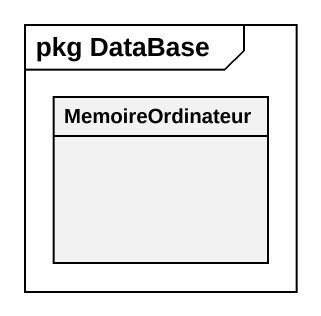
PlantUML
@startuml
mainframe pkg DataBase
hide circle
hide empty members
class MemoireOrdinateur
@enduml
